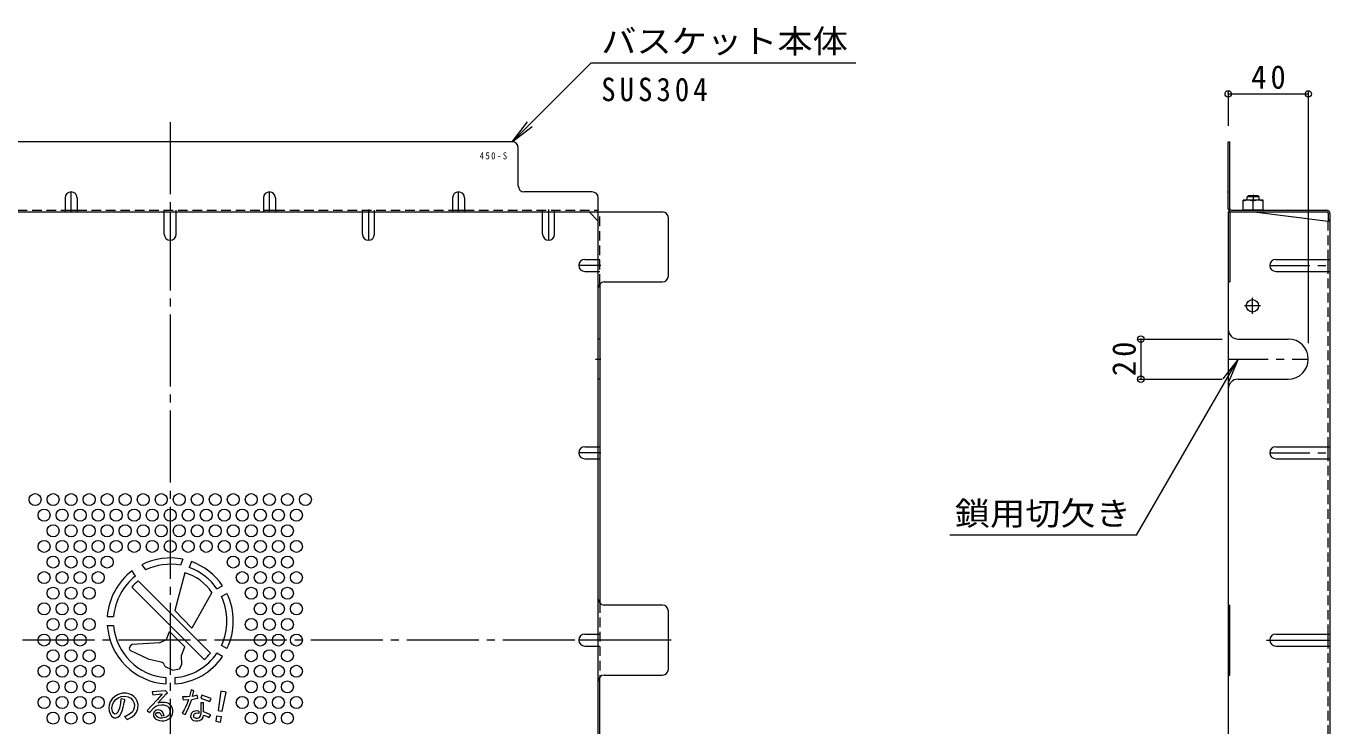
# Model space of a CAD drawing. Units: millimetres at full size, sheet at 1:4; details may follow other scales. Extents: x -887 to 1015, y -780 to 740.
# Drawn here: x 363 to 1014, y 300 to 650 of the extents above; entities that cross this region are included whole.
import ezdxf
from ezdxf.enums import TextEntityAlignment as Align

# ---------------------------------------------------------------- set-up
doc = ezdxf.new("R2010")
doc.units = ezdxf.units.MM
doc.header["$LTSCALE"] = 4
doc.header["$PDMODE"] = 32
doc.header["$PDSIZE"] = 3.2
for name, pattern in [('CHAIN1', [8, 5, -1, 1, -1]), ('CHAIN2', [12, 9, -1, 1, -1]), ('DASHED1', [1.8, 1.2, -0.6])]:
    doc.linetypes.add(name, pattern=pattern)
for name, color, linetype, lineweight in [('A-1_躯体', 3, 'Continuous', 9), ('A-4_その他', 7, 'Continuous', 9), ('A-5_文字', 7, 'Continuous', 9), ('A-6_寸法', 2, 'Continuous', 9), ('A-7_ハッチ', 2, 'Continuous', 9), ('A-8_記号', 2, 'Continuous', 9), ('A-B_ﾊｯﾁ', 2, 'Continuous', 9), ('A-C_SENKIRI', 3, 'Continuous', 9)]:
    doc.layers.add(name, color=color, linetype=linetype, lineweight=lineweight)
doc.styles.add('ＭＳ ゴシック', font='')
doc.styles.get('ＭＳ ゴシック').set_extended_font_data('MS Gothic')

msp = doc.modelspace()

# ---------------------------------------------------------------- linework, layer by layer
at = {"layer": 'A-1_躯体'}
for p, q in [((972.51, 564.462), (973.01, 564.962)), ((978.51, 564.462), (972.51, 564.462)), ((972.51, 562.762), (972.51, 564.462)), ((978.01, 564.962), (973.01, 564.962)), ((978.51, 564.462), (978.01, 564.962)), ((978.51, 562.762), (978.51, 564.462))]:
    msp.add_line(p, q, dxfattribs=at)
at = {"layer": 'A-4_その他'}
for p, q in [((963.01, 617.078), (963.01, 599.966)), ((963.01, 615.878), (1003.01, 615.878)), ((1003.01, 617.078), (1003.01, 491.458)), ((918.17, 493.458), (960.01, 493.458)), ((919.37, 493.458), (919.37, 473.458)), ((918.17, 473.458), (960.01, 473.458))]:
    msp.add_line(p, q, dxfattribs=at)
for p in [(963.01, 615.878), (1003.01, 615.878), (919.37, 493.458), (919.37, 473.458)]:
    msp.add_point(p, dxfattribs=at)
at = {"layer": 'A-5_文字'}
for p, q in [((644.733, 631.306), (605.392, 591.966)), ((776.939, 631.306), (644.733, 631.306)), ((605.392, 591.966), (613.002, 601.883)), ((605.392, 591.966), (615.309, 599.575)), ((968.01, 483.458), (960.401, 473.541)), ((917.223, 395.492), (823.99, 395.492))]:
    msp.add_line(p, q, dxfattribs=at)
msp.add_lwpolyline([(917.223, 395.492), (968.01, 483.458), (963.227, 471.91)], dxfattribs=at)
at = {"layer": 'A-6_寸法'}
for centre in [(367.093, 413.31), (376.093, 413.31), (385.093, 413.31), (394.093, 413.31), (403.093, 413.31), (412.093, 413.31), (421.093, 413.31), (430.093, 413.31), (439.093, 413.31), (448.093, 413.31), (457.093, 413.31), (466.093, 413.31), (475.093, 413.31), (484.093, 413.31), (493.093, 413.31), (502.093, 413.31), (371.593, 405.516), (380.593, 405.516), (389.593, 405.516), (398.593, 405.516), (407.593, 405.516), (416.593, 405.516), (425.593, 405.516), (434.593, 405.516), (443.593, 405.516), (452.593, 405.516), (461.593, 405.516), (470.593, 405.516), (479.593, 405.516), (488.593, 405.516), (497.593, 405.516), (376.093, 397.722), (385.093, 397.722), (394.093, 397.722), (403.093, 397.722), (412.093, 397.722), (421.093, 397.722), (430.093, 397.722), (439.093, 397.722), (448.093, 397.722), (457.093, 397.722), (466.093, 397.722), (475.093, 397.722), (484.093, 397.722), (493.093, 397.722), (371.593, 389.928), (380.593, 389.928), (389.593, 389.928), (398.593, 389.928), (407.593, 389.928), (416.593, 389.928), (425.593, 389.928), (434.593, 389.928), (443.593, 389.928), (452.593, 389.928), (461.593, 389.928), (470.593, 389.928), (479.593, 389.928), (488.593, 389.928), (497.593, 389.928), (376.093, 382.133), (385.093, 382.133), (394.093, 382.133), (403.093, 382.133), (466.093, 382.133), (475.093, 382.133), (484.093, 382.133), (493.093, 382.133), (371.593, 374.339), (380.593, 374.339), (389.593, 374.339), (398.593, 374.339), (470.593, 374.339), (479.593, 374.339), (488.593, 374.339), (497.593, 374.339), (376.093, 366.545), (385.093, 366.545), (394.093, 366.545), (475.093, 366.545), (484.093, 366.545), (493.093, 366.545), (371.593, 358.751), (380.593, 358.751), (389.593, 358.751), (479.593, 358.751), (488.593, 358.751), (497.593, 358.751), (376.093, 350.956), (385.093, 350.956), (394.093, 350.956), (475.093, 350.956), (484.093, 350.956), (493.093, 350.956), (371.593, 343.162), (380.593, 343.162), (389.593, 343.162), (479.593, 343.162), (488.593, 343.162), (497.593, 343.162), (376.093, 335.368), (385.093, 335.368), (394.093, 335.368), (475.093, 335.368), (484.093, 335.368), (493.093, 335.368), (371.593, 327.574), (380.593, 327.574), (389.593, 327.574), (398.593, 327.574), (470.593, 327.574), (479.593, 327.574), (488.593, 327.574), (497.593, 327.574), (376.093, 319.779), (385.093, 319.779), (394.093, 319.779), (475.093, 319.779), (484.093, 319.779), (493.093, 319.779), (371.593, 311.985), (380.593, 311.985), (389.593, 311.985), (398.593, 311.985), (470.593, 311.985), (479.593, 311.985), (488.593, 311.985), (497.593, 311.985), (376.093, 304.191), (385.093, 304.191), (394.093, 304.191), (475.093, 304.191), (484.093, 304.191), (493.093, 304.191)]:
    msp.add_circle(centre, 3, dxfattribs=at)
at = {"layer": 'A-7_ハッチ', "linetype": 'CHAIN2'}
for p, q in [((434.593, 601.759), (434.593, 84.565)), ((684.75, 343.162), (184.868, 343.162)), ((982.122, 343.163), (1013.81, 343.163))]:
    msp.add_line(p, q, dxfattribs=at)
at = {"layer": 'A-7_ハッチ'}
for p, q in [((605.392, 591.966), (263.794, 591.966)), ((608.392, 569.966), (608.392, 588.966)), ((963.81, 558.432), (963.81, 591.966)), ((645.393, 566.966), (611.392, 566.966)), ((963.01, 566.966), (963.81, 566.966)), ((648.393, 122.359), (648.393, 563.966)), ((188.79, 556.966), (680.397, 556.966)), ((382.093, 557.766), (388.093, 557.766)), ((481.093, 557.766), (487.093, 557.766)), ((575.593, 557.766), (581.593, 557.766)), ((648.393, 552.353), (643.781, 556.966)), ((683.397, 524.965), (683.397, 553.966)), ((963.01, 556.966), (1012.343, 556.966)), ((963.01, 556.966), (963.01, 129.359)), ((963.81, 556.966), (963.81, 521.961)), ((964.477, 557.766), (1012.21, 557.766)), ((976.01, 556.962), (1013.01, 552.35)), ((1013.01, 556.299), (1013.01, 552.35)), ((1013.81, 556.166), (1013.81, 130.159)), ((1013.01, 527.224), (1013.01, 533.224)), ((649.193, 521.009), (649.193, 361.623)), ((651.393, 521.965), (680.397, 521.965)), ((963.01, 521.961), (963.81, 521.961)), ((1013.01, 433.693), (1013.01, 439.693)), ((680.397, 360.663), (651.393, 360.663)), ((963.01, 360.666), (963.81, 360.666)), ((683.397, 328.662), (683.397, 357.663)), ((1013.01, 340.162), (1013.01, 346.162)), ((651.393, 325.662), (680.397, 325.662)), ((649.193, 165.32), (649.193, 324.701))]:
    msp.add_line(p, q, dxfattribs=at)
at = {"layer": 'A-7_ハッチ', "linetype": 'DASHED1'}
for p, q in [((293.593, 557.766), (382.093, 557.766)), ((388.093, 557.766), (481.093, 557.766)), ((431.593, 556.966), (431.593, 557.766)), ((437.593, 556.966), (437.593, 557.766)), ((487.093, 557.766), (575.593, 557.766)), ((530.593, 556.966), (530.593, 557.766)), ((536.593, 556.966), (536.593, 557.766)), ((581.593, 557.766), (648.393, 557.766)), ((620.593, 556.966), (620.593, 557.766)), ((626.593, 556.966), (626.593, 557.766)), ((649.193, 521.009), (649.193, 556.966)), ((1013.01, 533.224), (1013.01, 552.35)), ((648.393, 533.224), (649.193, 533.224)), ((648.393, 527.224), (649.193, 527.224)), ((1013.01, 439.693), (1013.01, 527.224)), ((648.393, 439.693), (649.193, 439.693)), ((648.393, 433.693), (649.193, 433.693)), ((1013.01, 346.162), (1013.01, 433.693)), ((649.193, 361.623), (649.193, 324.701)), ((648.393, 346.162), (649.193, 346.162)), ((648.393, 340.162), (649.193, 340.162)), ((1013.01, 252.631), (1013.01, 340.162))]:
    msp.add_line(p, q, dxfattribs=at)
at = {"layer": 'A-7_ハッチ'}
for points in [[(963.01, 558.566), (963.01, 591.966), (963.81, 591.966)], [(963.01, 325.665), (963.81, 325.665), (963.81, 360.666)]]:
    msp.add_lwpolyline(points, dxfattribs=at)
for centre, radius, start, end in [((605.392, 588.966), 3, 0, 90), ((611.392, 569.966), 3, 180, 270), ((645.393, 563.966), 3, 0, 90), ((680.397, 553.966), 3, 0, 90), ((964.61, 558.566), 1.6, 180, 270), ((964.477, 558.432), 0.667, 180, 270), ((1012.21, 556.166), 1.6, 0, 90), ((1012.343, 556.299), 0.667, 0, 90), ((1013.01, 553.15), 0.8, 270, 0), ((651.393, 518.965), 3, 90, 180), ((680.397, 524.965), 3, 270, 0), ((651.393, 363.663), 3, 180, 270), ((680.397, 357.663), 3, 0, 90), ((651.393, 322.662), 3, 90, 180), ((680.397, 328.662), 3, 270, 0)]:
    msp.add_arc(centre, radius, start, end, dxfattribs=at)
at = {"layer": 'A-8_記号', "linetype": 'CHAIN1'}
for p, q in [((385.093, 556.966), (385.093, 566.966)), ((484.093, 556.966), (484.093, 566.966)), ((578.593, 556.966), (578.593, 566.966)), ((434.593, 556.966), (434.593, 542.816)), ((533.593, 558.166), (533.593, 542.816)), ((623.593, 558.166), (623.593, 542.816)), ((649.593, 530.224), (638.593, 530.224)), ((983.81, 530.224), (1013.81, 530.224)), ((979.11, 510.062), (971.11, 510.062)), ((975.11, 506.062), (975.11, 514.062)), ((647.047, 483.458), (649.593, 483.458)), ((963.01, 483.458), (1003.01, 483.458)), ((649.593, 436.693), (638.593, 436.693)), ((983.81, 436.693), (1013.81, 436.693)), ((651.101, 343.162), (638.593, 343.162))]:
    msp.add_line(p, q, dxfattribs=at)
at = {"layer": 'A-8_記号'}
for p, q in [((382.093, 563.966), (382.093, 556.966)), ((388.093, 563.966), (388.093, 556.966)), ((481.093, 563.966), (481.093, 556.966)), ((487.093, 563.966), (487.093, 556.966)), ((575.593, 563.966), (575.593, 556.966)), ((581.593, 563.966), (581.593, 556.966)), ((431.593, 545.816), (431.593, 556.966)), ((437.593, 545.816), (437.593, 556.966)), ((530.593, 545.816), (530.593, 556.966)), ((536.593, 545.816), (536.593, 556.966)), ((620.593, 545.816), (620.593, 556.966)), ((626.593, 545.816), (626.593, 556.966)), ((641.593, 533.224), (648.393, 533.224)), ((986.81, 533.224), (1013.81, 533.224)), ((641.593, 527.224), (648.393, 527.224)), ((986.81, 527.224), (1013.81, 527.224)), ((649.193, 493.458), (648.393, 493.458)), ((968.01, 493.458), (993.01, 493.458)), ((649.193, 473.458), (648.393, 473.458)), ((968.01, 473.458), (993.01, 473.458)), ((641.593, 439.693), (648.393, 439.693)), ((986.81, 439.693), (1013.81, 439.693)), ((641.593, 433.693), (648.393, 433.693)), ((986.81, 433.693), (1013.81, 433.693)), ((641.593, 346.162), (648.393, 346.162)), ((986.81, 346.162), (1013.81, 346.162)), ((641.593, 340.162), (648.393, 340.162)), ((986.81, 340.162), (1013.81, 340.162))]:
    msp.add_line(p, q, dxfattribs=at)
msp.add_circle((975.11, 510.062), 3.1, dxfattribs=at)
for centre, radius, start, end in [((385.093, 563.966), 3, 0, 180), ((484.093, 563.966), 3, 0, 180), ((578.593, 563.966), 3, 0, 180), ((434.593, 545.816), 3, 180, 0), ((533.593, 545.816), 3, 180, 0), ((623.593, 545.816), 3, 180, 0), ((641.593, 530.224), 3, 90, 270), ((986.81, 530.224), 3, 90, 270), ((968.01, 498.458), 5, 180, 270), ((993.01, 483.458), 10, 270, 90), ((968.01, 468.458), 5, 90, 180), ((641.593, 436.693), 3, 90, 270), ((986.81, 436.693), 3, 90, 270), ((641.593, 343.162), 3, 90, 270), ((986.81, 343.162), 3, 90, 270)]:
    msp.add_arc(centre, radius, start, end, dxfattribs=at)
at = {"layer": 'A-B_ﾊｯﾁ'}
for p, q in [((970.51, 557.762), (970.51, 562.762)), ((980.51, 562.762), (970.51, 562.762)), ((975.51, 557.762), (975.51, 562.329)), ((980.51, 557.762), (980.51, 562.762)), ((980.51, 557.762), (970.51, 557.762))]:
    msp.add_line(p, q, dxfattribs=at)
at = {"layer": 'A-B_ﾊｯﾁ', "linetype": 'CHAIN1'}
msp.add_line((975.51, 565.449), (975.51, 562.387), dxfattribs=at)
at = {"layer": 'A-B_ﾊｯﾁ'}
for centre in [(973.01, 555.329), (978.01, 555.329)]:
    msp.add_arc(centre, 7.433, 70.34633, 109.65366, dxfattribs=at)
at = {"layer": 'A-C_SENKIRI'}
for p, q in [((417.316, 375.139), (415.508, 377.722)), ((420.397, 380.782), (422.225, 378.172)), ((440.862, 383.532), (439.771, 380.535)), ((445.209, 382.319), (444.132, 379.359)), ((418.572, 372.693), (454.624, 336.641)), ((441.829, 376.801), (436.884, 357.911)), ((415.376, 369.652), (451.583, 333.445)), ((455.429, 366.836), (445.442, 349.026)), ((457.943, 368.741), (460.678, 370.32)), ((460.193, 364.844), (462.928, 366.423)), ((403.174, 354.912), (406.333, 354.912)), ((436.884, 357.911), (445.442, 349.026)), ((403.174, 350.412), (406.333, 350.412)), ((434.223, 347.498), (441.956, 339.796)), ((414.543, 340.106), (414.045, 338.974)), ((414.045, 338.974), (414.543, 337.921)), ((415.51, 340.879), (414.543, 340.106)), ((429.241, 341.834), (415.51, 340.879)), ((440.224, 335.38), (441.956, 339.796)), ((462.928, 338.901), (460.193, 340.48)), ((424.057, 333.485), (414.543, 337.921)), ((430.133, 332.101), (424.057, 333.485)), ((440.454, 331.027), (440.224, 335.38)), ((460.678, 335.004), (457.943, 336.583)), ((431.568, 330.835), (431.839, 330.09)), ((432.165, 329.734), (431.839, 330.09)), ((435.732, 328.071), (432.165, 329.734)), ((435.732, 328.071), (439.149, 328.852)), ((439.149, 328.852), (440.454, 331.027)), ((432.343, 324.402), (432.343, 321.243)), ((436.843, 324.402), (436.843, 321.243)), ((409.859, 311.664), (410.159, 313.762)), ((411.915, 313.505), (410.159, 313.762)), ((411.857, 313.049), (411.915, 313.505)), ((428.192, 313.462), (425.285, 310.329)), ((432.206, 317.884), (425.498, 317.332)), ((425.498, 317.332), (425.961, 315.763)), ((425.961, 315.763), (430.488, 316.241)), ((430.488, 316.241), (428.192, 313.462)), ((428.442, 311.719), (432.513, 316.325)), ((433.163, 316.828), (432.206, 317.884)), ((432.513, 316.325), (433.163, 316.828)), ((441.417, 314.797), (440.767, 314.757)), ((440.767, 314.757), (441.01, 313.32)), ((441.01, 313.32), (443.752, 313.408)), ((442.937, 314.846), (441.417, 314.797)), ((444.212, 314.912), (442.937, 314.846)), ((443.752, 313.408), (443.023, 311.506)), ((445.03, 318.23), (444.212, 314.912)), ((444.615, 311.462), (445.3, 313.519)), ((446.403, 317.773), (445.03, 318.23)), ((445.3, 313.519), (446.795, 313.751)), ((445.651, 315.043), (446.403, 317.773)), ((446.877, 315.271), (445.651, 315.043)), ((446.795, 313.751), (448.413, 314.078)), ((448.054, 315.582), (446.877, 315.271)), ((448.413, 314.078), (448.054, 315.582)), ((450.357, 315.57), (449.812, 314.146)), ((449.812, 314.146), (454.365, 312.406)), ((454.963, 313.918), (450.357, 315.57)), ((454.365, 312.406), (454.963, 313.918)), ((459.833, 317.712), (458.534, 308.058)), ((462.6, 317.224), (459.833, 317.712)), ((409.29, 309.096), (408.469, 307.166)), ((409.821, 311.453), (409.29, 309.096)), ((425.285, 310.329), (423.015, 308.006)), ((423.015, 308.006), (424.169, 306.997)), ((424.169, 306.997), (426.532, 309.413)), ((426.357, 307.03), (426.154, 306.217)), ((426.154, 306.217), (426.301, 305.133)), ((426.775, 307.55), (426.357, 307.03)), ((426.532, 309.413), (427.448, 310.09)), ((427.453, 308.081), (426.775, 307.55)), ((427.442, 306.285), (427.656, 306.748)), ((427.442, 305.765), (427.442, 306.285)), ((427.448, 310.09), (428.776, 310.621)), ((428.108, 308.227), (427.453, 308.081)), ((427.656, 306.748), (428.017, 306.996)), ((428.017, 306.996), (428.503, 307.075)), ((428.977, 308.25), (428.108, 308.227)), ((429.578, 311.957), (428.442, 311.719)), ((428.503, 307.075), (429.056, 306.996)), ((428.776, 310.621), (430.196, 310.794)), ((429.757, 307.934), (428.977, 308.25)), ((429.056, 306.996), (429.519, 306.658)), ((429.519, 306.658), (429.926, 306.036)), ((430.216, 312.042), (429.578, 311.957)), ((430.502, 307.426), (429.757, 307.934)), ((430.196, 310.794), (431.404, 310.781)), ((430.917, 312.052), (430.216, 312.042)), ((431.236, 306.308), (430.502, 307.426)), ((431.894, 312.01), (430.917, 312.052)), ((431.555, 305.311), (431.236, 306.308)), ((431.404, 310.781), (432.466, 310.568)), ((432.84, 311.818), (431.894, 312.01)), ((432.466, 310.568), (433.249, 310.197)), ((433.774, 311.447), (432.84, 311.818)), ((433.249, 310.197), (433.847, 309.546)), ((434.476, 311), (433.774, 311.447)), ((433.847, 309.546), (434.266, 308.706)), ((434.348, 306.66), (434.049, 305.863)), ((434.266, 308.706), (434.429, 307.638)), ((434.429, 307.638), (434.348, 306.66)), ((435.187, 310.161), (434.476, 311)), ((435.623, 309.333), (435.187, 310.161)), ((435.347, 305.246), (435.731, 306.195)), ((435.866, 308.25), (435.623, 309.333)), ((435.731, 306.195), (435.9, 307.279)), ((435.9, 307.279), (435.866, 308.25)), ((441.541, 308.3), (440.634, 306.597)), ((440.634, 306.597), (442.005, 305.912)), ((442.226, 309.737), (441.541, 308.3)), ((442.005, 305.912), (443.487, 308.853)), ((443.023, 311.506), (442.226, 309.737)), ((443.487, 308.853), (444.615, 311.462)), ((445.028, 306.422), (444.755, 305.018)), ((445.815, 307.26), (445.028, 306.422)), ((446.877, 307.685), (445.815, 307.26)), ((446.57, 306.221), (446.316, 305.979)), ((447.15, 306.499), (446.57, 306.221)), ((448.329, 307.808), (446.877, 307.685)), ((447.911, 306.584), (447.15, 306.499)), ((448.876, 307.737), (448.329, 307.808)), ((449.882, 307.607), (449.856, 306.306)), ((449.866, 305.981), (449.856, 306.306)), ((451.231, 311.843), (449.882, 311.752)), ((449.882, 311.752), (449.882, 307.607)), ((451.276, 307.251), (451.231, 311.843)), ((452.561, 306.797), (451.276, 307.251)), ((453.544, 306.394), (452.561, 306.797)), ((454.879, 305.764), (453.544, 306.394)), ((426.301, 305.133), (426.832, 304.23)), ((426.832, 304.23), (427.453, 303.665)), ((427.634, 305.291), (427.442, 305.765)), ((427.453, 303.665), (428.209, 303.258)), ((428.085, 304.749), (427.634, 305.291)), ((428.492, 304.467), (428.085, 304.749)), ((428.209, 303.258), (429.294, 302.965)), ((429.147, 304.252), (428.492, 304.467)), ((429.542, 304.207), (429.147, 304.252)), ((429.294, 302.965), (430.434, 302.886)), ((430.602, 304.212), (429.542, 304.207)), ((429.926, 306.036), (430.186, 305.336)), ((430.186, 305.336), (430.226, 305.111)), ((431.555, 305.311), (430.226, 305.111)), ((430.434, 302.886), (431.405, 302.908)), ((432.027, 304.427), (430.602, 304.212)), ((431.405, 302.908), (432.772, 303.225)), ((432.809, 304.7), (432.027, 304.427)), ((432.772, 303.225), (433.901, 303.789)), ((433.571, 305.267), (432.809, 304.7)), ((434.049, 305.863), (433.571, 305.267)), ((433.901, 303.789), (434.861, 304.568)), ((434.861, 304.568), (435.347, 305.246)), ((444.755, 305.018), (445.145, 303.809)), ((445.145, 303.809), (446.12, 303.069)), ((446.12, 303.069), (447.406, 302.796)), ((446.185, 305.699), (446.146, 305.184)), ((446.146, 305.184), (446.263, 304.796)), ((446.316, 305.979), (446.185, 305.699)), ((446.263, 304.796), (446.544, 304.485)), ((446.544, 304.485), (447.049, 304.252)), ((447.049, 304.252), (447.447, 304.194)), ((447.406, 302.796), (448.429, 302.803)), ((447.447, 304.194), (448.127, 304.155)), ((448.127, 304.155), (448.691, 304.252)), ((448.429, 302.803), (449.159, 302.917)), ((448.691, 304.252), (449.225, 304.524)), ((449.159, 302.917), (449.953, 303.295)), ((449.225, 304.524), (449.584, 304.981)), ((449.584, 304.981), (449.769, 305.456)), ((449.769, 305.456), (449.866, 305.981)), ((449.953, 303.295), (450.608, 303.9)), ((450.608, 303.9), (450.999, 304.643)), ((450.999, 304.643), (451.175, 305.26)), ((451.175, 305.26), (451.264, 305.739)), ((451.264, 305.739), (452.171, 305.411)), ((452.171, 305.411), (453.468, 304.769)), ((453.468, 304.769), (454.01, 304.416)), ((454.01, 304.416), (454.879, 305.764)), ((457.745, 305.207), (457.292, 302.639)), ((457.292, 302.639), (459.781, 302.2)), ((460.234, 304.768), (457.745, 305.207)), ((459.781, 302.2), (460.234, 304.768))]:
    msp.add_line(p, q, dxfattribs=at)
for points in [[(429.241, 341.834), (432.648, 343.485), (434.223, 347.498)], [(405.572, 313.846), (404.547, 312.32), (404.023, 310.635), (403.887, 309.291), (404.046, 307.629), (404.684, 306.081), (405.299, 305.124), (406.597, 304.35), (407.507, 304.327), (408.441, 304.669), (409.397, 305.466), (410.126, 306.627), (410.513, 307.766), (411.082, 309.61), (411.47, 311.022), (411.606, 311.978), (411.857, 313.049)], [(408.469, 307.166), (407.56, 306.279), (406.917, 306.146), (406.429, 306.434), (405.741, 307.41), (405.434, 309.143), (405.71, 310.859), (406.446, 312.33), (407.426, 313.525), (408.59, 314.383), (410.091, 315.026), (411.715, 315.21), (413.615, 314.873), (414.932, 314.199), (415.943, 313.035), (416.434, 311.932), (416.679, 310.767), (416.617, 309.327), (416.28, 308.255), (415.76, 307.305), (414.81, 306.417), (413.492, 305.589), (412.573, 305.222), (411.685, 304.915), (413.094, 303.445), (415.606, 304.762), (416.893, 305.926), (417.782, 307.213), (418.394, 309.021), (418.517, 311.012), (418.149, 312.606), (417.383, 313.923), (416.342, 315.03), (415.204, 315.827), (413.952, 316.328), (412.563, 316.601), (410.786, 316.624), (408.6, 316.054), (406.87, 315.007), (405.572, 313.846)], [(458.534, 308.058), (460.459, 307.719), (462.6, 317.224)], [(448.876, 307.737), (448.852, 306.51), (447.911, 306.584)]]:
    msp.add_lwpolyline(points, dxfattribs=at)
for centre, radius, start, end in [((434.593, 352.662), 31.5, 127.29244, 175.90396), ((434.593, 352.662), 31.5, 78.52075, 116.78679), ((434.593, 352.662), 28.35, 79.47578, 115.8668), ((434.593, 352.662), 28.35, 34.55207, 70.33808), ((434.593, 352.662), 31.5, 34.09604, 70.30427), ((434.593, 352.662), 28.35, 127.54732, 175.44793), ((434.593, 352.662), 25.65, 128.65434, 138.52038), ((434.593, 352.662), 25.2, 34.22699, 73.31452), ((434.593, 352.662), 28.35, 334.55207, 25.44793), ((434.593, 352.662), 31.5, 334.09604, 25.90396), ((434.593, 352.662), 31.5, 184.09604, 265.90396), ((434.593, 352.662), 28.35, 184.55207, 265.44793), ((434.593, 352.662), 28.35, 274.55207, 325.44793), ((434.593, 352.662), 31.5, 274.09604, 325.90396), ((434.593, 352.662), 25.65, 311.47962, 321.34566), ((429.689, 330.151), 2, 20, 77.17135), ((407.187, 312.046), 2.7, 347.30733, 351.8699)]:
    msp.add_arc(centre, radius, start, end, dxfattribs=at)

# ---------------------------------------------------------------- texts
at = {"layer": 'A-4_その他', "color": 2, "insert": (974.51, 618.278), "char_height": 11.73, "attachment_point": 7, "style": 'ＭＳ ゴシック'}
msp.add_mtext('\\T1.27;\\W0.95;40', dxfattribs=at)
at = {"layer": 'A-4_その他', "color": 2, "insert": (916.97, 474.958), "char_height": 11.73, "attachment_point": 7, "rotation": 90, "style": 'ＭＳ ゴシック'}
msp.add_mtext('\\T1.27;\\W0.95;20', dxfattribs=at)
at = {"layer": 'A-5_文字', "color": 2, "style": 'ＭＳ ゴシック', "width": 1.1}
for s, p in [('バスケット本体', (649.858, 632.806)), ('鎖用切欠き', (826.438, 396.992))]:
    msp.add_text(s, height=11.73, dxfattribs=at).set_placement(p, align=Align.BOTTOM_LEFT)
at = {"layer": 'A-5_文字', "color": 2, "insert": (649.858, 612.066), "char_height": 11.73, "attachment_point": 7, "style": 'ＭＳ ゴシック'}
msp.add_mtext('\\T1.28;\\W0.9;SUS304', dxfattribs=at)
at = {"layer": 'A-5_文字', "color": 6, "insert": (589.152, 583.166), "char_height": 3.519, "attachment_point": 7, "style": 'ＭＳ ゴシック'}
msp.add_mtext('\\T1.34;\\W0.9;450-S', dxfattribs=at)

doc.saveas('drawing.dxf')
